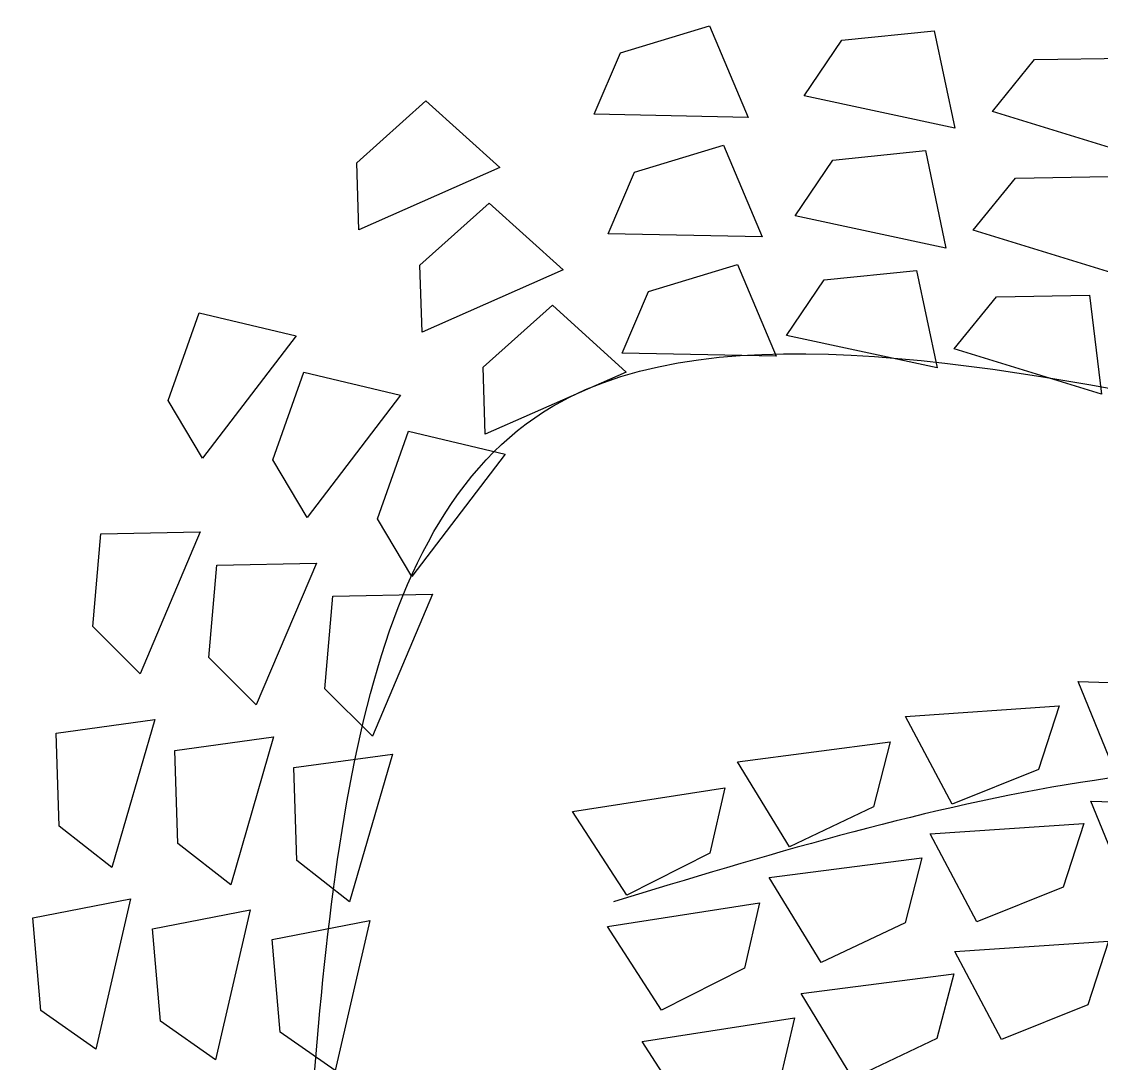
# Model space of a CAD drawing. Header units: millimetres. Extents: x 172 to 66223, y -198 to 27753.
# Drawn here: x 245 to 6566, y 5335 to 11434 of the extents above; entities that cross this region are included whole.
import ezdxf

# ---------------------------------------------------------------- set-up
doc = ezdxf.new("R2010")
doc.units = ezdxf.units.MM

# ---------------------------------------------------------------- blocks, each defined once
blk = doc.blocks.new('*U6')
blk.add_lwpolyline([(237.6, 254.8), (399.5, -305.4), (-493.8, -181), (-298.4, 159.4)], close=True)
blk = doc.blocks.new('*U7')
at = {"color": 0, "linetype": 'ByBlock', "lineweight": -2, "transparency": 16777216}
for p, rotation in [((4102.5, 10859.2), 6.716981757958715), ((5369, 10874.2), 355.7840783004485), ((6481.9, 10737.7), 350.8298534546905), ((2581.3, 10359.1), 31.72784396719334), ((4184.8, 10160.5), 6.716981757958715), ((5317.2, 10172.5), 355.7840783004485), ((6369.8, 10043.2), 350.8298534546905), ((2951.3, 9760.8), 31.72784396719334), ((4267, 9461.8), 6.716981757958715), ((5265.5, 9470.9), 355.7840783004485), ((6257.7, 9348.6), 350.8298534546905), ((1426.1, 9126.7), 60.53273175680476), ((3321.2, 9162.4), 31.72784396719334), ((2038.7, 8780.6), 60.53273175680476), ((2651.2, 8434.5), 60.53273175680476), ((929.7, 7869.8), 74.9863350146386), ((1609.2, 7687.6), 74.9863350146386), ((2288.7, 7505.3), 74.9863350146386), ((6896.6, 7039.7), 186.1320658601995), ((5909.8, 6880.2), 191.8450635755196), ((701.8, 6727), 81.7455737396091), ((1398, 6626), 81.7455737396091), ((4938.7, 6642.3), 195.3365644747967), ((2094.3, 6525), 81.7455737396091), ((3978.6, 6362.7), 196.8159115136263), ((6971.8, 6340.2), 186.1320658601995), ((6054.2, 6191.6), 191.8450635755196), ((5124.8, 5963.8), 195.3365644747967), ((580.1, 5657.4), 84.8667763868819), ((4182.2, 5689.2), 196.8159115136263), ((1280.8, 5594.5), 84.8667763868819), ((1981.5, 5531.5), 84.8667763868819), ((6198.7, 5503.1), 191.8450635755196), ((5310.9, 5285.3), 195.3365644747967), ((4385.7, 5015.8), 196.8159115136263)]:
    blk.add_blockref('*U6', p, dxfattribs=dict(at, rotation=rotation))

msp = doc.modelspace()

# ---------------------------------------------------------------- linework, layer by layer
msp.add_spline([(1902.797, 4534.619), (3354.479, 9182.376), (7459.119, 9129.276), (9650.038, 8619.909), (10904.881, 8238.908), (11980.855, 8193.154), (14931.618, 8193.154), (18686.017, 8368.279), (16938.073, 5319.113), (9027.888, 6932.507), (3709.992, 6281.229)], degree=3)

# ---------------------------------------------------------------- block references
msp.add_blockref('*U7', (-37.183, 269.372))

doc.saveas('drawing.dxf')
